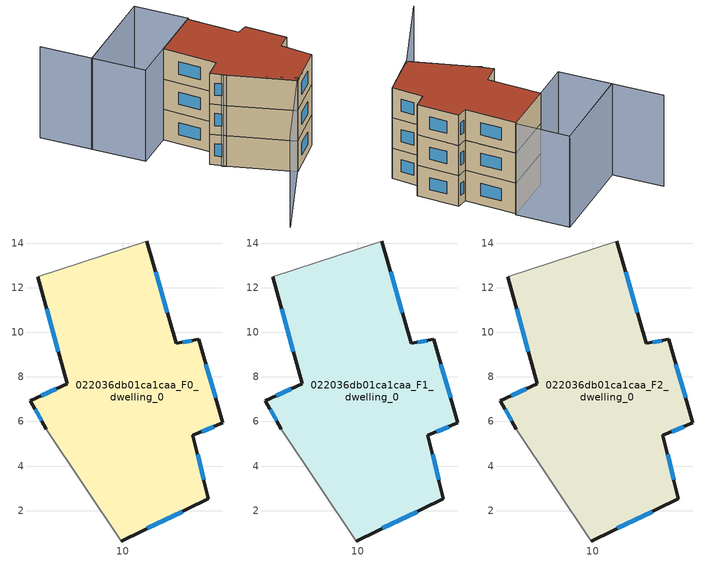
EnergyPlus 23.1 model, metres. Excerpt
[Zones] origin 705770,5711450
022036db01ca1caa_F0_dwelling_0
 floor ground (EU_floor_Construction): 11.08,14.09 12.39,9.5 13.4,9.68 14.48,5.93 13.15,5.38 13.84,2.52 9.92,0.64 6.57,5.65 5.85,6.93 7.51,7.69 6.19,12.49 z0
 wall outside (EU_wall_Construction): 9.92,0.64 13.84,2.52 13.15,5.38 14.48,5.93 13.4,9.68 12.39,9.5 11.08,14.09 / 6.19,12.49 7.51,7.69 5.85,6.93 6.57,5.65 z0:3
 wall adiabatic (EU_wall_Construction): 6.57,5.65 9.92,0.64 / 11.08,14.09 6.19,12.49 z0:3
 window (EU_Window_Construction): 13.63,3.38 13.35,4.53 / 11.09,1.2 12.66,1.96 / 6.07,6.55 6.36,6.03 / 7.01,7.46 6.35,7.16 / 6.58,11.05 7.11,9.13 / 12,10.88 11.47,12.72 / 13.1,9.63 12.69,9.56 / 14.15,7.06 13.72,8.56 / 13.54,5.55 14.08,5.77 z0.9:2.1
022036db01ca1caa_F1_dwelling_0
 floor to 022036db01ca1caa_F0_dwelling_0 (EU_floor_Construction): 11.08,14.09 12.39,9.5 13.4,9.68 14.48,5.93 13.15,5.38 13.84,2.52 9.92,0.64 6.57,5.65 5.85,6.93 7.51,7.69 6.19,12.49 z3
 wall outside (EU_wall_Construction): 9.92,0.64 13.84,2.52 13.15,5.38 14.48,5.93 13.4,9.68 12.39,9.5 11.08,14.09 / 6.19,12.49 7.51,7.69 5.85,6.93 6.57,5.65 z3:6
 wall adiabatic (EU_wall_Construction): 6.57,5.65 9.92,0.64 / 11.08,14.09 6.19,12.49 z3:6
 window (EU_Window_Construction): 13.63,3.38 13.35,4.53 / 11.09,1.2 12.66,1.96 / 6.07,6.55 6.36,6.03 / 7.01,7.46 6.35,7.16 / 6.58,11.05 7.11,9.13 / 12,10.88 11.47,12.72 / 13.1,9.63 12.69,9.56 / 14.15,7.06 13.72,8.56 / 13.54,5.55 14.08,5.77 z3.9:5.1
022036db01ca1caa_F2_dwelling_0
 floor to 022036db01ca1caa_F1_dwelling_0 (EU_floor_Construction): 11.08,14.09 12.39,9.5 13.4,9.68 14.48,5.93 13.15,5.38 13.84,2.52 9.92,0.64 6.57,5.65 5.85,6.93 7.51,7.69 6.19,12.49 z6
 wall outside (EU_wall_Construction): 9.92,0.64 13.84,2.52 13.15,5.38 14.48,5.93 13.4,9.68 12.39,9.5 11.08,14.09 / 6.19,12.49 7.51,7.69 5.85,6.93 6.57,5.65 z6:9
 wall adiabatic (EU_wall_Construction): 6.57,5.65 9.92,0.64 / 11.08,14.09 6.19,12.49 z6:9
 window (EU_Window_Construction): 13.63,3.38 13.35,4.53 / 11.09,1.2 12.66,1.96 / 6.07,6.55 6.36,6.03 / 7.01,7.46 6.35,7.16 / 6.58,11.05 7.11,9.13 / 12,10.88 11.47,12.72 / 13.1,9.63 12.69,9.56 / 14.15,7.06 13.72,8.56 / 13.54,5.55 14.08,5.77 z6.9:8.1
 roof outside (EU_roof_Construction): 13.84,2.52 13.15,5.38 14.48,5.93 13.4,9.68 12.39,9.5 11.08,14.09 6.19,12.49 7.51,7.69 5.85,6.93 6.57,5.65 9.92,0.64 z9
shading: 6.3,5.99 10.26,0.9 / 10.26,0.9 2.88,-4.83 / 2.65,11.26 1.06,15.97 / 1.06,15.97 9.67,18.87 / 9.67,18.87 11.26,14.15 / 11.26,14.15 2.65,11.26 / 9.67,18.87 1.08,15.92 / 1.08,15.92 -0.47,20.42 z0:9
[Building]
EU S2 Campaign: North Axis=0; Terrain=City; Solar Distribution=FullExterior
[Site:Location]
London: Latitude=51.5; Longitude=-0.5; Time Zone=0; Elevation=25
[SizingPeriod:WeatherFileDays]
AnnualSizingPeriod: Begin Month=1; Begin Day of Month=1; End Month=12; End Day of Month=31; Day of Week for Start Day=Monday; Use Weather File Daylight Saving Period=No; Use Weather File Rain and Snow Indicators=No
[MATERIAL]
EU_InternalMass_Material: Roughness=MediumRough; Thickness=0.1; Conductivity=1; Density=1800; Specific Heat=900; Thermal Absorptance=0.9; Solar Absorptance=0.7; Visible Absorptance=0.7
[MATERIAL:NOMASS] Roughness=MediumRough; Thermal Absorptance=0.9; Solar Absorptance=0.7; Visible Absorptance=0.7
Name | Thermal Resistance
EU_wall_NoMass | 1.04674
EU_roof_NoMass | 4.32442
EU_floor_NoMass | 2.04616
[WINDOWMATERIAL:SIMPLEGLAZINGSYSTEM]
EU_Window_SimpleGlazing: UFactor=4.25843; Solar Heat Gain Coefficient=0.85; Visible Transmittance=0.85
[CONSTRUCTION]
EU_wall_Construction: EU_wall_NoMass
EU_roof_Construction: EU_roof_NoMass
EU_floor_Construction: EU_floor_NoMass
EU_Window_Construction: EU_Window_SimpleGlazing
EU_InternalMass_Construction: EU_InternalMass_Material
[ZONE] Type=1; Multiplier=1; Ceiling Height=autocalculate; Floor Area=autocalculate; Part of Total Floor Area=Yes
Name | Volume
022036db01ca1caa_F0_dwelling_0 | 213.961
022036db01ca1caa_F1_dwelling_0; 022036db01ca1caa_F2_dwelling_0 | 213.962
[INTERNALMASS] Construction=EU_InternalMass_Construction; Surface Area=71.3205
Name | Zone or ZoneList
022036db01ca1caa_F0_dwelling_0_EU_InternalMass | 022036db01ca1caa_F0_dwelling_0
022036db01ca1caa_F1_dwelling_0_EU_InternalMass | 022036db01ca1caa_F1_dwelling_0
022036db01ca1caa_F2_dwelling_0_EU_InternalMass | 022036db01ca1caa_F2_dwelling_0
[OTHEREQUIPMENT] Fuel Type=Electricity; Design Level Calculation Method=Watts/Area; Power per Zone Floor Area=1; Fraction Latent=0; Fraction Radiant=0; Fraction Lost=0; Carbon Dioxide Generation Rate=0; EndUse Subcategory=EU_Step8_InternalGains
Name | Zone or ZoneList or Space or SpaceList | Schedule
EU_Step8_InternalGain_022036db01ca1caa_F0_dwelling_0_f000 | 022036db01ca1caa_F0_dwelling_0 | EU_Step8_GainSchedule_022036db01ca1caa_F0_dwelling_0_f000
EU_Step8_InternalGain_022036db01ca1caa_F1_dwelling_0_f000 | 022036db01ca1caa_F1_dwelling_0 | EU_Step8_GainSchedule_022036db01ca1caa_F1_dwelling_0_f000
EU_Step8_InternalGain_022036db01ca1caa_F2_dwelling_0_f000 | 022036db01ca1caa_F2_dwelling_0 | EU_Step8_GainSchedule_022036db01ca1caa_F2_dwelling_0_f000
[ZONEVENTILATION:DESIGNFLOWRATE] Schedule=EU_AlwaysOn; Design Flow Rate Calculation Method=AirChanges/Hour; Air Changes per Hour=0.488719; Ventilation Type=Natural; Fan Pressure Rise=0; Fan Total Efficiency=1; Constant Term Coefficient=1; Temperature Term Coefficient=0; Velocity Term Coefficient=0; Velocity Squared Term Coefficient=0; Minimum Indoor Temperature=-100; Maximum Indoor Temperature=100; Delta Temperature=-100; Minimum Outdoor Temperature=-100; Maximum Outdoor Temperature=100; Maximum Wind Speed=40
Name | Zone or ZoneList or Space or SpaceList
EU_ConstantAir_022036db01ca1caa_F0_dwelling_0 | 022036db01ca1caa_F0_dwelling_0
EU_ConstantAir_022036db01ca1caa_F1_dwelling_0 | 022036db01ca1caa_F1_dwelling_0
EU_ConstantAir_022036db01ca1caa_F2_dwelling_0 | 022036db01ca1caa_F2_dwelling_0
[HVACTEMPLATE:THERMOSTAT] Constant Heating Setpoint=20; Constant Cooling Setpoint=50
EU_HeatOnly_022036db01ca1caa_F0_dwelling_0; EU_HeatOnly_022036db01ca1caa_F1_dwelling_0; EU_HeatOnly_022036db01ca1caa_F2_dwelling_0
[HVACTEMPLATE:ZONE:IDEALLOADSAIRSYSTEM] System Availability Schedule=EU_AlwaysOn; Maximum Heating Supply Air Temperature=50; Minimum Cooling Supply Air Temperature=13; Maximum Heating Supply Air Humidity Ratio=0.0156; Minimum Cooling Supply Air Humidity Ratio=0.0077; Heating Limit=NoLimit; Cooling Limit=NoLimit; Heating Availability Schedule=EU_AlwaysOn; Cooling Availability Schedule=EU_CoolingOff; Dehumidification Control Type=ConstantSensibleHeatRatio; Cooling Sensible Heat Ratio=0.7; Dehumidification Setpoint=60; Humidification Control Type=None; Humidification Setpoint=30; Outdoor Air Method=None; Outdoor Air Flow Rate per Person=0.00944; Outdoor Air Flow Rate per Zone Floor Area=0; Outdoor Air Flow Rate per Zone=0; Demand Controlled Ventilation Type=None; Outdoor Air Economizer Type=NoEconomizer; Heat Recovery Type=None; Sensible Heat Recovery Effectiveness=0.7; Latent Heat Recovery Effectiveness=0.65
Name | Template Thermostat
022036db01ca1caa_F0_dwelling_0 | EU_HeatOnly_022036db01ca1caa_F0_dwelling_0
022036db01ca1caa_F1_dwelling_0 | EU_HeatOnly_022036db01ca1caa_F1_dwelling_0
022036db01ca1caa_F2_dwelling_0 | EU_HeatOnly_022036db01ca1caa_F2_dwelling_0
[SIZING:ZONE] Zone Cooling Design Supply Air Temperature Input Method=SupplyAirTemperature; Zone Cooling Design Supply Air Temperature=13; Zone Heating Design Supply Air Temperature Input Method=SupplyAirTemperature; Zone Heating Design Supply Air Temperature=50; Zone Cooling Design Supply Air Humidity Ratio=0.008; Zone Heating Design Supply Air Humidity Ratio=0.008; Cooling Design Air Flow Method=DesignDay; Cooling Design Air Flow Rate=0; Cooling Minimum Air Flow per Zone Floor Area=0.000762; Cooling Minimum Air Flow=0; Cooling Minimum Air Flow Fraction=0.2; Heating Design Air Flow Method=DesignDay; Heating Design Air Flow Rate=0; Heating Maximum Air Flow per Zone Floor Area=0.002032; Heating Maximum Air Flow=0.141576; Heating Maximum Air Flow Fraction=0.3; Account for Dedicated Outdoor Air System=No; Dedicated Outdoor Air System Control Strategy=NeutralSupplyAir; Dedicated Outdoor Air Low Setpoint Temperature for Design=autosize; Dedicated Outdoor Air High Setpoint Temperature for Design=autosize; Zone Load Sizing Method=Sensible Load Only No Latent Load; Zone Latent Cooling Design Supply Air Humidity Ratio Input Method=HumidityRatioDifference; Zone Cooling Design Supply Air Humidity Ratio Difference=0.005; Zone Latent Heating Design Supply Air Humidity Ratio Input Method=HumidityRatioDifference; Zone Humidification Design Supply Air Humidity Ratio Difference=0.005
022036db01ca1caa_F0_dwelling_0; 022036db01ca1caa_F1_dwelling_0; 022036db01ca1caa_F2_dwelling_0
[SCHEDULE:CONSTANT]
Name | Hourly Value
EU_AlwaysOn | 1
EU_CoolingOff | 0
[SCHEDULE:FILE] Column Number=1; Rows to Skip at Top=0; Number of Hours of Data=8760; Column Separator=Comma; Interpolate to Timestep=No; Minutes per Item=60; Adjust Schedule for Daylight Savings=Yes
Name | File
EU_Step8_GainSchedule_022036db01ca1caa_F0_dwelling_0_f000 | ../../schedules/022036db01ca1caa/022036db01ca1caa_F0_dwelling_0_f000_gain.csv
EU_Step8_GainSchedule_022036db01ca1caa_F1_dwelling_0_f000 | ../../schedules/022036db01ca1caa/022036db01ca1caa_F1_dwelling_0_f000_gain.csv
EU_Step8_GainSchedule_022036db01ca1caa_F2_dwelling_0_f000 | ../../schedules/022036db01ca1caa/022036db01ca1caa_F2_dwelling_0_f000_gain.csv
